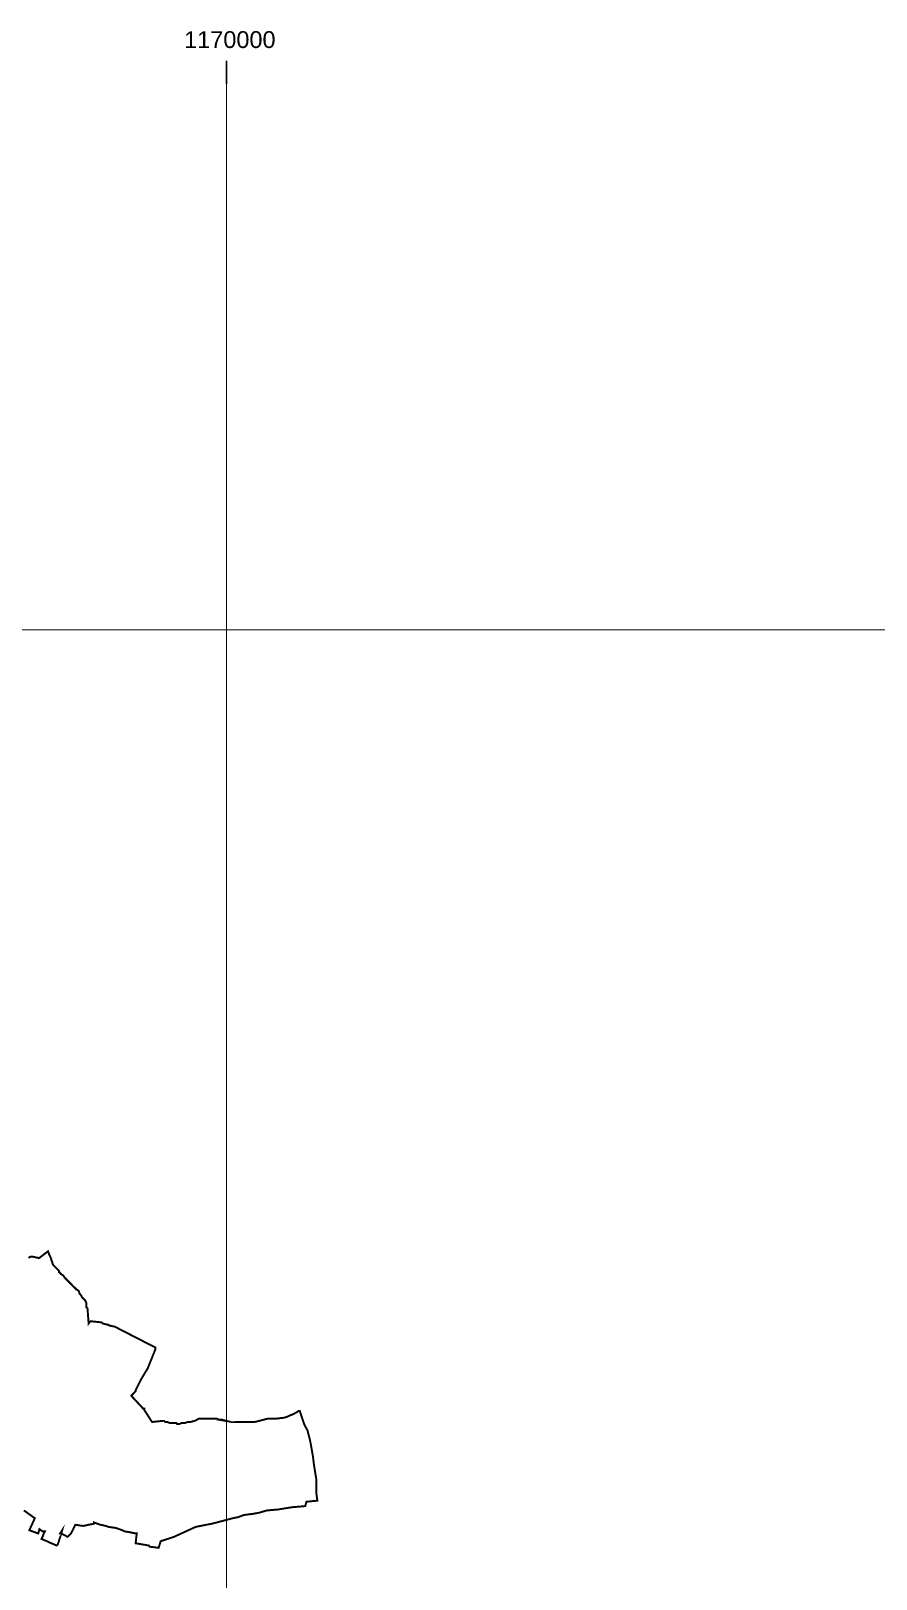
# Model space of a CAD drawing. Header units: millimetres. Extents: x -3588 to 75209, y -3737 to 38254.
# Drawn here: x 21605 to 22651, y 6689 to 8606 of the extents above; entities that cross this region are included whole.
import ezdxf

# ---------------------------------------------------------------- set-up
doc = ezdxf.new("R2010")
doc.units = ezdxf.units.MM
doc.layers.add('P', color=253, linetype='Continuous')
doc.layers.add('T', color=7, linetype='Continuous')

msp = doc.modelspace()

# ---------------------------------------------------------------- linework, layer by layer
at = {"layer": 'P'}
msp.add_lwpolyline([(21846.811, 8540.772), (21846.811, 8569.003)], dxfattribs=at)
for points, const_width in [([(21846.811, -785.456), (21846.811, 8540.772)], 1.2), ([(20623.375, 7864.407), (35824.005, 7864.407)], 1.2), ([(21601.778, 7086.707), (21604.322, 7088.115), (21607.139, 7088.115), (21613.925, 7086.707), (21615.333, 7086.707), (21626.056, 7094.885), (21627.464, 7090.932), (21628.888, 7088.115), (21630.008, 7085.298), (21630.008, 7084.162), (21631.417, 7081.346), (21631.417, 7079.921), (21632.841, 7077.393), (21635.658, 7074.56), (21639.611, 7070.607), (21639.611, 7069.199), (21642.427, 7066.382), (21644.972, 7064.974), (21646.38, 7062.429), (21649.213, 7059.597), (21651.741, 7057.068), (21653.166, 7055.66), (21655.982, 7052.827), (21657.119, 7051.419), (21658.527, 7050.282), (21661.344, 7047.466), (21663.888, 7046.057), (21665.297, 7042.104), (21666.705, 7040.696), (21668.113, 7037.863), (21670.658, 7035.335), (21672.066, 7033.911), (21673.491, 7031.094), (21673.491, 7028.549), (21673.491, 7025.733), (21674.899, 7024.324), (21676.307, 7005.408), (21677.443, 7006.816), (21678.852, 7008.225), (21692.391, 7006.816), (21693.815, 7005.408), (21699.177, 7004), (21700.585, 7004), (21701.993, 7002.863), (21708.763, 7001.455), (21758.742, 6975.769), (21758.742, 6972.936), (21749.412, 6949.795), (21741.234, 6936.24), (21734.465, 6922.701), (21734.465, 6921.564), (21729.087, 6915.915), (21744.051, 6899.831), (21745.187, 6899.831), (21745.187, 6898.423), (21754.789, 6883.46), (21768.329, 6884.868), (21769.737, 6884.868), (21771.161, 6883.46), (21773.69, 6883.46), (21776.522, 6882.323), (21779.067, 6882.323), (21781.884, 6882.323), (21784.7, 6882.323), (21785.837, 6880.915), (21788.653, 6880.915), (21791.486, 6882.323), (21795.439, 6882.323), (21799.392, 6883.46), (21802.208, 6883.46), (21807.57, 6884.868), (21810.386, 6886.276), (21812.931, 6887.685), (21815.764, 6887.685), (21817.172, 6887.685), (21818.58, 6887.685), (21822.533, 6887.685), (21825.35, 6887.685), (21829.303, 6887.685), (21834.664, 6887.685), (21837.497, 6886.276), (21840.041, 6886.276), (21841.45, 6886.276), (21846.811, 6884.868), (21845.674, 6884.868), (21853.58, 6883.46), (21865.999, 6883.46), (21873.905, 6883.46), (21882.099, 6883.46), (21898.471, 6887.685), (21905.24, 6887.685), (21909.193, 6887.685), (21918.795, 6888.821), (21922.748, 6890.229), (21925.565, 6891.638), (21929.518, 6893.062), (21936.288, 6896.999), (21937.712, 6896.999), (21943.073, 6880.915), (21947.298, 6872.737), (21949.843, 6863.135), (21951.251, 6856.349), (21952.659, 6848.46), (21954.084, 6840.266), (21955.204, 6830.663), (21958.037, 6813.171), (21958.037, 6796.8), (21959.445, 6786.061), (21945.89, 6784.653), (21944.481, 6779.291), (21928.11, 6777.883), (21910.602, 6775.05), (21897.062, 6773.93), (21887.46, 6771.114), (21879.554, 6769.689), (21868.544, 6768.281), (21861.774, 6765.736), (21854.989, 6764.328), (21844.266, 6761.511), (21829.303, 6757.558), (21808.978, 6753.606), (21781.884, 6741.187), (21765.512, 6735.825), (21762.967, 6727.631), (21751.957, 6729.04), (21750.836, 6730.464), (21742.643, 6731.872), (21734.465, 6733.281), (21735.873, 6745.412), (21734.465, 6745.412), (21727.679, 6746.836), (21720.91, 6747.956), (21718.093, 6749.365), (21710.187, 6752.197), (21700.585, 6753.606), (21697.768, 6754.726), (21690.983, 6756.15), (21683.077, 6758.967), (21683.077, 6757.558), (21669.538, 6754.726), (21659.935, 6756.15), (21654.574, 6745.412), (21650.333, 6741.187), (21642.427, 6745.412), (21643.564, 6749.365), (21641.019, 6745.412), (21642.427, 6745.412), (21638.202, 6731.872), (21636.794, 6730.464), (21627.464, 6734.401), (21624.647, 6735.825), (21617.878, 6738.642), (21619.286, 6741.187), (21620.694, 6745.412), (21622.103, 6747.956), (21619.286, 6747.956), (21615.333, 6750.789), (21613.925, 6745.412), (21602.914, 6749.365), (21609.684, 6764.328), (21596.145, 6773.93)], 2.417), ([(21604.322, 7088.115), (21607.139, 7088.115), (21613.925, 7086.707), (21615.333, 7086.707), (21626.056, 7094.885), (21627.464, 7090.932), (21628.888, 7088.115), (21630.008, 7085.298), (21630.008, 7084.162), (21631.417, 7081.346), (21631.417, 7079.921), (21632.841, 7077.393), (21635.658, 7074.56), (21639.611, 7070.607), (21639.611, 7069.199), (21642.427, 7066.382), (21644.972, 7064.974), (21646.38, 7062.429), (21649.213, 7059.597), (21651.741, 7057.068), (21653.166, 7055.66), (21655.982, 7052.827), (21657.119, 7051.419), (21658.527, 7050.282), (21661.344, 7047.466), (21663.888, 7046.057), (21665.297, 7042.104), (21666.705, 7040.696), (21668.113, 7037.863), (21670.658, 7035.335), (21672.066, 7033.911), (21673.491, 7031.094), (21673.491, 7028.549), (21673.491, 7025.733), (21674.899, 7024.324), (21676.307, 7005.408), (21677.443, 7006.816), (21678.852, 7008.225), (21692.391, 7006.816), (21693.815, 7005.408), (21699.177, 7004), (21700.585, 7004), (21701.993, 7002.863), (21708.763, 7001.455), (21758.742, 6975.769), (21758.742, 6972.936), (21749.412, 6949.795), (21741.234, 6936.24), (21734.465, 6922.701), (21734.465, 6921.564), (21729.087, 6915.915), (21744.051, 6899.831), (21745.187, 6899.831), (21745.187, 6898.423), (21754.789, 6883.46), (21768.329, 6884.868), (21769.737, 6884.868), (21771.161, 6883.46), (21773.69, 6883.46), (21776.522, 6882.323), (21779.067, 6882.323), (21781.884, 6882.323), (21784.7, 6882.323), (21785.837, 6880.915), (21788.653, 6880.915), (21791.486, 6882.323), (21795.439, 6882.323), (21799.392, 6883.46), (21802.208, 6883.46), (21807.57, 6884.868), (21810.386, 6886.276), (21812.931, 6887.685), (21815.764, 6887.685), (21817.172, 6887.685), (21818.58, 6887.685), (21822.533, 6887.685), (21825.35, 6887.685), (21829.303, 6887.685), (21834.664, 6887.685), (21837.497, 6886.276), (21840.041, 6886.276), (21841.45, 6886.276), (21846.811, 6884.868), (21845.674, 6884.868), (21853.58, 6883.46), (21865.999, 6883.46), (21873.905, 6883.46), (21882.099, 6883.46), (21898.471, 6887.685), (21905.24, 6887.685), (21909.193, 6887.685), (21918.795, 6888.821), (21922.748, 6890.229), (21925.565, 6891.638), (21929.518, 6893.062), (21936.288, 6896.999), (21937.712, 6896.999), (21943.073, 6880.915), (21947.298, 6872.737), (21949.843, 6863.135), (21951.251, 6856.349), (21952.659, 6848.46), (21954.084, 6840.266), (21955.204, 6830.663), (21958.037, 6813.171), (21958.037, 6796.8), (21959.445, 6786.061), (21945.89, 6784.653), (21944.481, 6779.291), (21928.11, 6777.883), (21910.602, 6775.05), (21897.062, 6773.93), (21887.46, 6771.114), (21879.554, 6769.689), (21868.544, 6768.281), (21861.774, 6765.736), (21854.989, 6764.328), (21844.266, 6761.511), (21829.303, 6757.558), (21808.978, 6753.606), (21781.884, 6741.187), (21765.512, 6735.825), (21762.967, 6727.631), (21751.957, 6729.04), (21750.836, 6730.464), (21742.643, 6731.872), (21734.465, 6733.281), (21735.873, 6745.412), (21734.465, 6745.412), (21727.679, 6746.836), (21720.91, 6747.956), (21718.093, 6749.365), (21710.187, 6752.197), (21700.585, 6753.606), (21697.768, 6754.726), (21690.983, 6756.15), (21683.077, 6758.967), (21683.077, 6757.558), (21669.538, 6754.726), (21659.935, 6756.15), (21654.574, 6745.412), (21650.333, 6741.187), (21642.427, 6745.412), (21643.564, 6749.365), (21641.019, 6745.412), (21642.427, 6745.412), (21638.202, 6731.872), (21636.794, 6730.464), (21627.464, 6734.401), (21624.647, 6735.825), (21617.878, 6738.642), (21619.286, 6741.187), (21620.694, 6745.412), (21622.103, 6747.956), (21619.286, 6747.956), (21615.333, 6750.789), (21613.925, 6745.412), (21602.914, 6749.365), (21609.684, 6764.328), (21596.145, 6773.93)], 1.2)]:
    msp.add_lwpolyline(points, dxfattribs=dict(at, const_width=const_width))

# ---------------------------------------------------------------- texts
at = {"layer": 'T', "insert": (21794.575, 8605.811), "char_height": 20.80483, "attachment_point": 1}
msp.add_mtext('{\\fArial|b0|i0|c0|p18;1170000}', dxfattribs=at)

doc.saveas('drawing.dxf')
